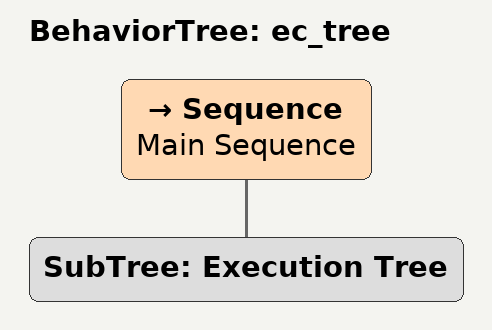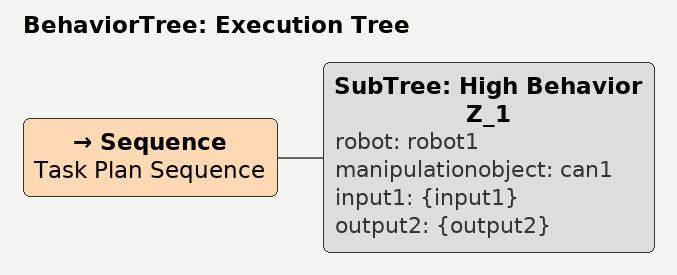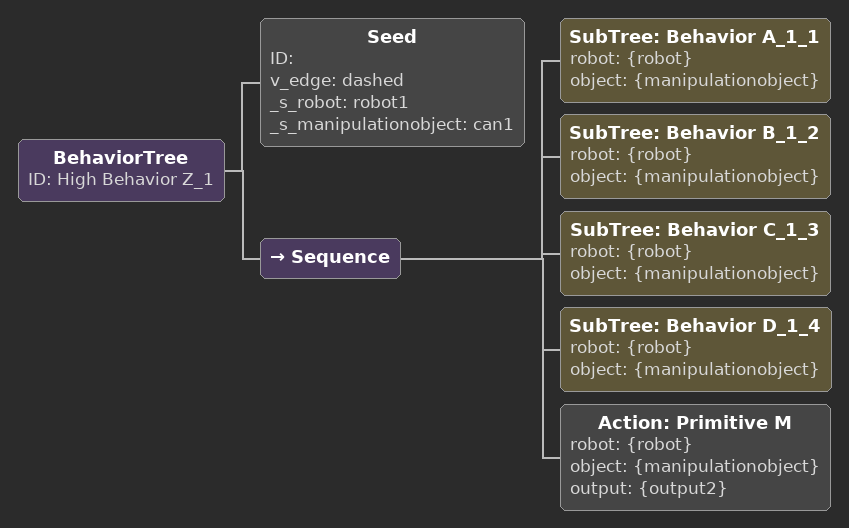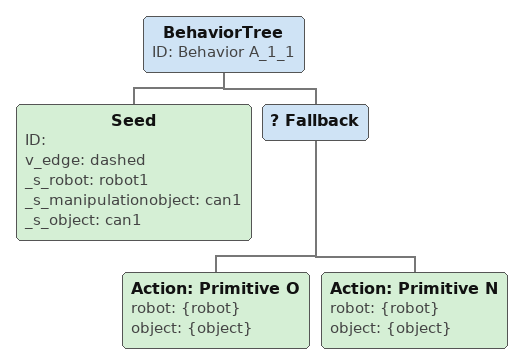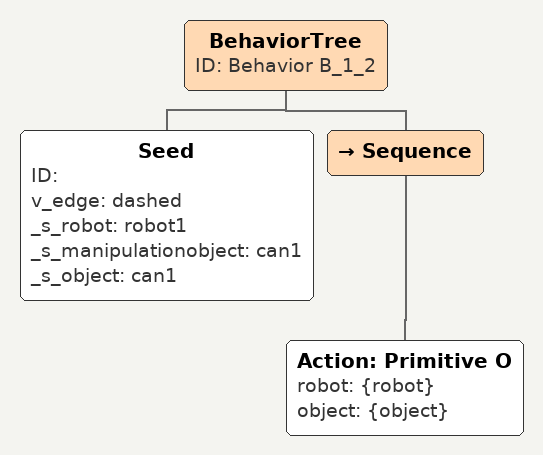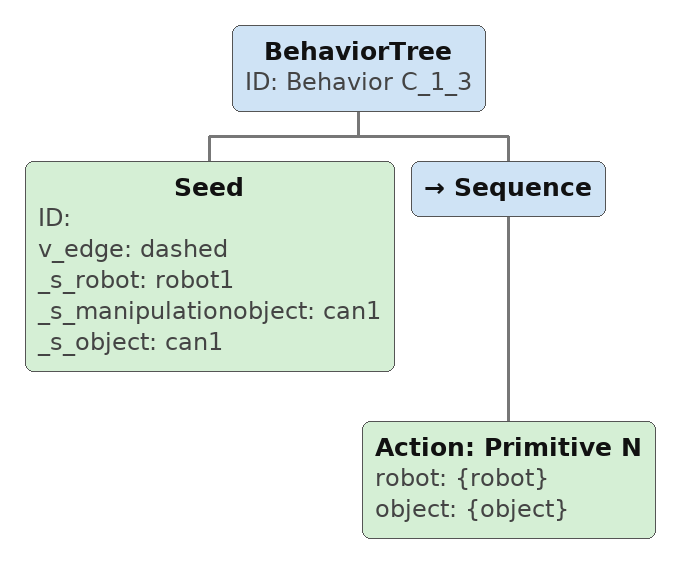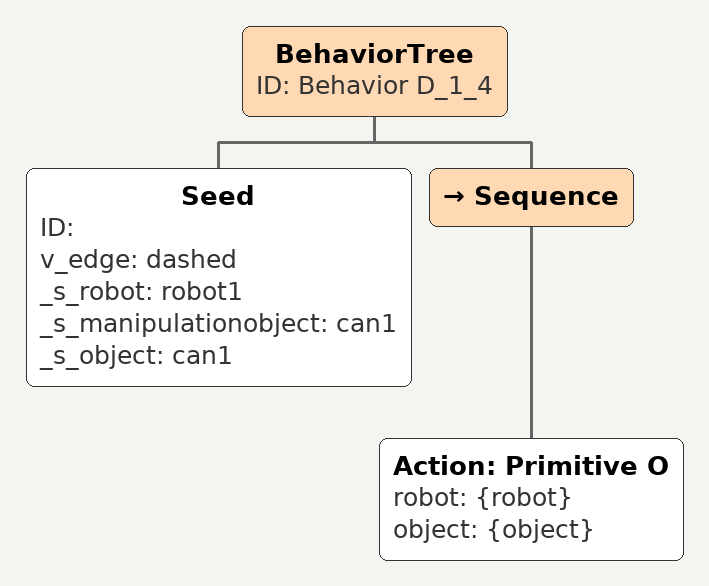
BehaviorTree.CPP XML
<?xml version="1.0" ?>
<root BTCPP_format="4" main_tree_to_execute="ec_tree" time_of_generation="15:31:05">
  <BehaviorTree ID="ec_tree">
    <Sequence name="Main Sequence">
      <SubTree ID="Execution Tree"/>
    </Sequence>
  </BehaviorTree>
  <BehaviorTree ID="Execution Tree">
    <Sequence name="Task Plan Sequence">
      <SubTree ID="High Behavior Z_1" robot="robot1" manipulationobject="can1" input1="{input1}" output2="{output2}"/>
    </Sequence>
  </BehaviorTree>
  <BehaviorTree ID="High Behavior Z_1">
    <Seed ID="" v_edge="dashed" _s_robot="robot1" _s_manipulationobject="can1"/>
    <Sequence>
      <SubTree ID="Behavior A_1_1" robot="{robot}" object="{manipulationobject}"/>
      <SubTree ID="Behavior B_1_2" robot="{robot}" object="{manipulationobject}"/>
      <SubTree ID="Behavior C_1_3" robot="{robot}" object="{manipulationobject}"/>
      <SubTree ID="Behavior D_1_4" robot="{robot}" object="{manipulationobject}"/>
      <Action ID="Primitive M" robot="{robot}" object="{manipulationobject}" output="{output2}"/>
    </Sequence>
  </BehaviorTree>
  <BehaviorTree ID="Behavior A_1_1">
    <Seed ID="" v_edge="dashed" _s_robot="robot1" _s_manipulationobject="can1" _s_object="can1"/>
    <Fallback>
      <Action ID="Primitive O" robot="{robot}" object="{object}"/>
      <Action ID="Primitive N" robot="{robot}" object="{object}"/>
    </Fallback>
  </BehaviorTree>
  <BehaviorTree ID="Behavior B_1_2">
    <Seed ID="" v_edge="dashed" _s_robot="robot1" _s_manipulationobject="can1" _s_object="can1"/>
    <Sequence>
      <Action ID="Primitive O" robot="{robot}" object="{object}"/>
    </Sequence>
  </BehaviorTree>
  <BehaviorTree ID="Behavior C_1_3">
    <Seed ID="" v_edge="dashed" _s_robot="robot1" _s_manipulationobject="can1" _s_object="can1"/>
    <Sequence>
      <Action ID="Primitive N" robot="{robot}" object="{object}"/>
    </Sequence>
  </BehaviorTree>
  <BehaviorTree ID="Behavior D_1_4">
    <Seed ID="" v_edge="dashed" _s_robot="robot1" _s_manipulationobject="can1" _s_object="can1"/>
    <Sequence>
      <Action ID="Primitive O" robot="{robot}" object="{object}"/>
    </Sequence>
  </BehaviorTree>
</root>
